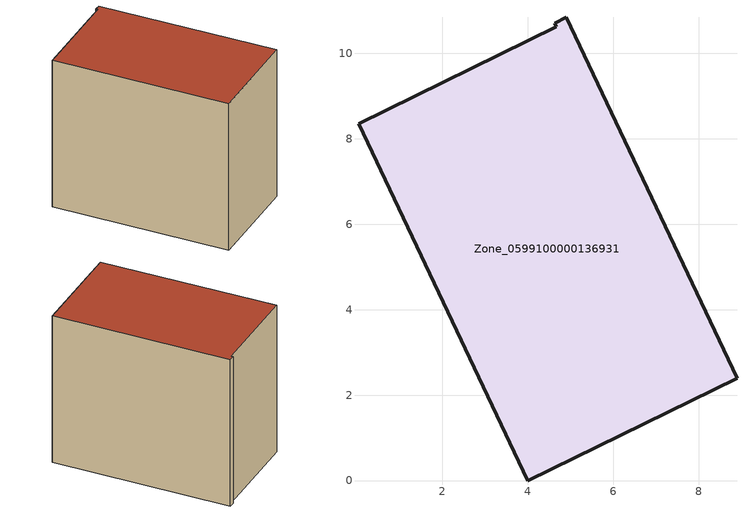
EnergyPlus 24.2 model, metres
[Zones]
Zone_0599100000136931
 floor ground (C_G): 0.04,8.35 4.67,10.62 4.63,10.71 4.9,10.84 8.9,2.4 4,0 z0.44
 wall outside (C_F): 8.9,2.4 4.9,10.84 4.63,10.71 4.67,10.62 0.04,8.35 4,0 8.9,2.4 z0.44:8.53
 roof outside (C_R): 4.67,10.62 0.04,8.35 4,0 8.9,2.4 4.9,10.84 4.63,10.71 z8.53
[BUILDING]
Pand.0599100000136931: North Axis=0; Terrain=City; Loads Convergence Tolerance Value=0.04; Temperature Convergence Tolerance Value=0.4; Solar Distribution=FullExterior; Maximum Number of Warmup Days=25; Minimum Number of Warmup Days=1
[Site:Location]
Rotterdam.The.Hague.AP_ZH_NLD Design_Conditions: Latitude=51.96; Longitude=4.45; Time Zone=1; Elevation=-4.5
[SITE:GROUNDTEMPERATURE:BUILDINGSURFACE]
18, 18, 18, 18, 18, 18, 18, 18, 18, 18, 18, 18
[MATERIAL] Thermal Absorptance=0.9; Solar Absorptance=0.7; Visible Absorptance=0.7
Name | Roughness | Thickness | Conductivity | Density | Specific Heat
G.TI.1965-1974 | MediumSmooth | 0.15 | 0.882353 | 540 | 1210
F.TI.1965-1974 | Rough | 0.3 | 0.697674 | 1920 | 840
R.TI.1965-1974 | MediumRough | 0.2 | 0.232558 | 1500 | 1000
[CONSTRUCTION]
C_G: G.TI.1965-1974
C_F: F.TI.1965-1974
C_R: R.TI.1965-1974
[ZONE]
Zone_0599100000136931: Type=1; Multiplier=1; Ceiling Height=Autocalculate; Volume=Autocalculate; Floor Area=autocalculate; Part of Total Floor Area=Yes
[ZONEINFILTRATION:DESIGNFLOWRATE]
Infil_Zone_0599100000136931: Zone or ZoneList or Space or SpaceList=Zone_0599100000136931; Schedule=AlwaysOn; Design Flow Rate Calculation Method=Flow/Area; Flow Rate per Floor Area=0.003; Constant Term Coefficient=1; Temperature Term Coefficient=0; Velocity Term Coefficient=0; Velocity Squared Term Coefficient=0
[HVACTEMPLATE:ZONE:IDEALLOADSAIRSYSTEM]
Zone_0599100000136931: Maximum Heating Supply Air Temperature=50; Minimum Cooling Supply Air Temperature=13; Maximum Heating Supply Air Humidity Ratio=0.0156; Minimum Cooling Supply Air Humidity Ratio=0.0077; Heating Limit=NoLimit; Cooling Limit=NoLimit; Dehumidification Control Type=ConstantSensibleHeatRatio; Cooling Sensible Heat Ratio=0.7; Dehumidification Setpoint=60; Humidification Control Type=None; Humidification Setpoint=30; Outdoor Air Method=None; Outdoor Air Flow Rate per Person=0.00944; Outdoor Air Flow Rate per Zone Floor Area=0; Outdoor Air Flow Rate per Zone=0; Demand Controlled Ventilation Type=None; Outdoor Air Economizer Type=NoEconomizer; Heat Recovery Type=None; Sensible Heat Recovery Effectiveness=0.7; Latent Heat Recovery Effectiveness=0.65
[ZONECONTROL:THERMOSTAT]
ThermostatControl_Zone_0599100000136931: Zone or ZoneList=Zone_0599100000136931; Control Type Schedule=DualSetpointControlType; Control 1=Thermostat_Zone_0599100000136931; Temperature Difference Between Cutout And Setpoint=0
[THERMOSTATSETPOINT:DUALSETPOINT]
Thermostat_Zone_0599100000136931: Heating Setpoint Temperature Schedule=HeatingSetpoint_Zone_0599100000136931; Cooling Setpoint Temperature Schedule=CoolingSetpoint_Zone_0599100000136931
[SCHEDULE:COMPACT]
HeatingSetpoint_Zone_0599100000136931: Through: 12/31, For: AllDays, Until: 24:00, 21
CoolingSetpoint_Zone_0599100000136931: Through: 12/31, For: AllDays, Until: 24:00, 24
DualSetpointControlType: Through: 12/31, For: AllDays, Until: 24:00, 4
AlwaysOn: Through: 12/31, For: AllDays, Until: 24:00, 1
